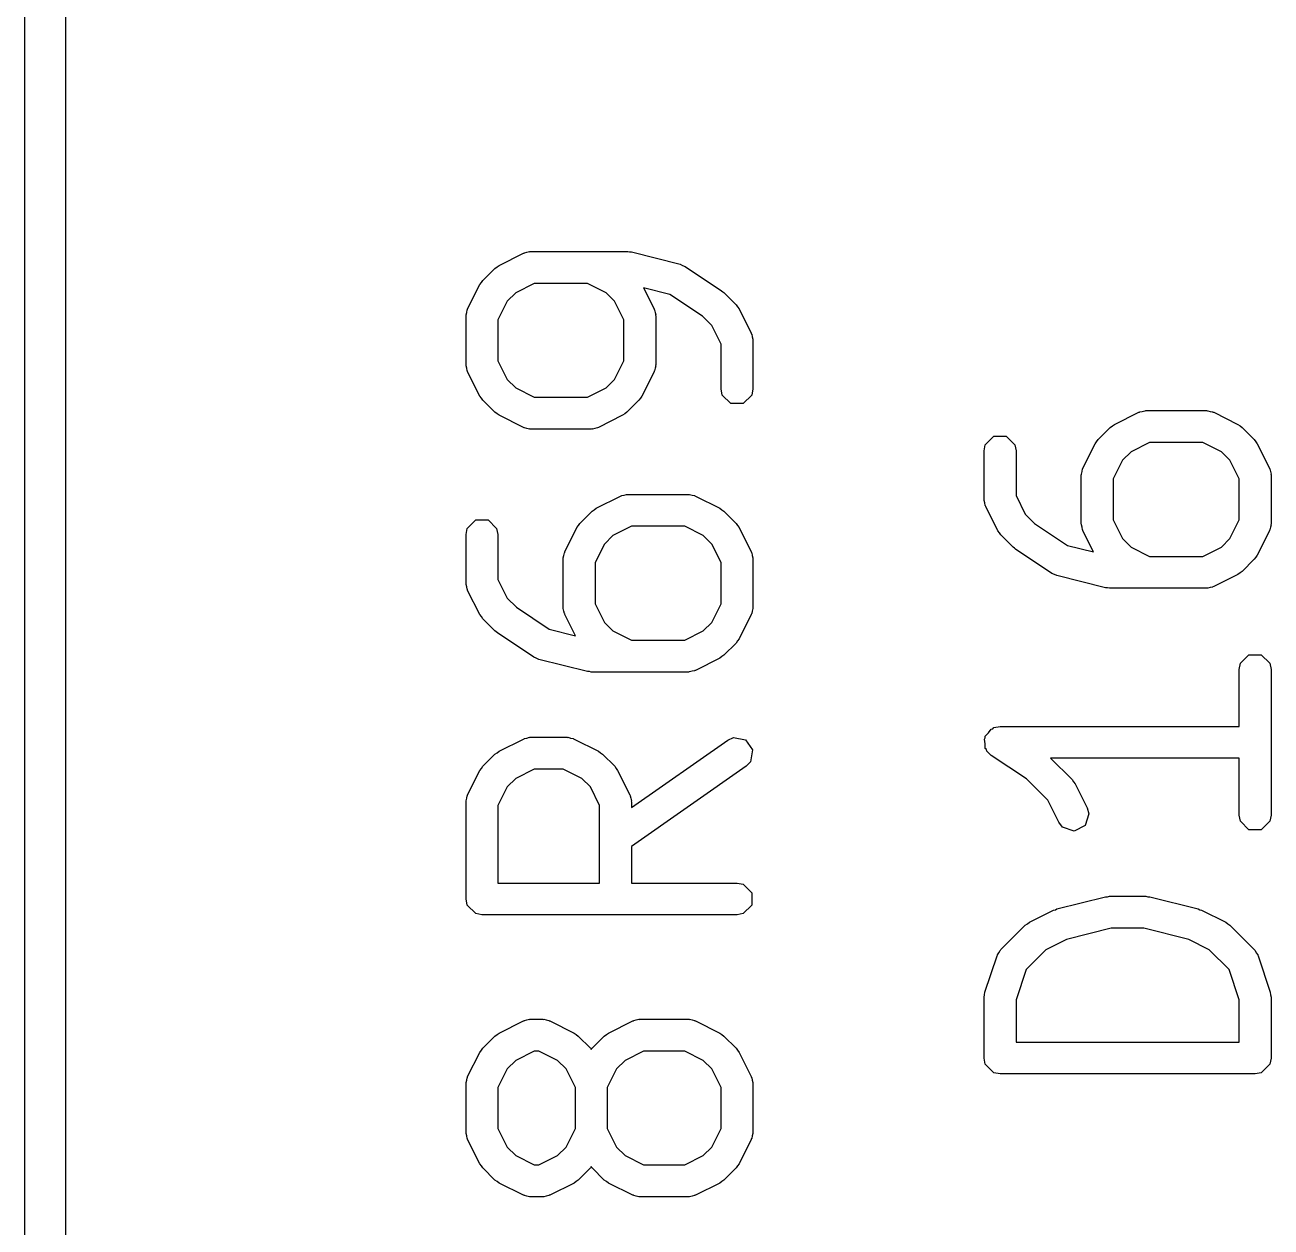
# Model space of a CAD drawing. Header units: inches. Extents: x 0 to 5.35, y 0.16 to 3.26.
# Drawn here: x 4.983 to 5.1368, y 2.3453 to 2.4937 of the extents above; entities that cross this region are included whole.
import ezdxf

# ---------------------------------------------------------------- set-up
doc = ezdxf.new("R2010")
doc.units = ezdxf.units.IN
doc.header["$MEASUREMENT"] = 0
doc.layers.add('BLACK', color=250, linetype='CONTINUOUS')

msp = doc.modelspace()

# ---------------------------------------------------------------- linework, layer by layer
at = {"layer": 'BLACK', "linetype": 'CONTINUOUS'}
for p, q in [((4.98797, 3.21953), (4.98797, 0.16047)), ((4.98297, 0.16297), (4.98297, 3.21703)), ((5.04152, 2.46404), (5.04452, 2.46554)), ((5.04452, 2.46554), (5.04462, 2.46556)), ((5.04462, 2.46556), (5.04465, 2.46559)), ((5.04465, 2.46559), (5.04496, 2.46566)), ((5.04496, 2.46566), (5.04526, 2.46574)), ((5.04526, 2.46574), (5.04531, 2.46573)), ((5.04531, 2.46573), (5.0454, 2.46574)), ((5.0454, 2.46574), (5.0574, 2.46574)), ((5.0574, 2.46574), (5.05764, 2.4657)), ((5.05764, 2.4657), (5.05788, 2.46569)), ((5.05788, 2.46569), (5.06388, 2.46419)), ((5.03951, 2.46217), (5.04101, 2.46367)), ((5.04101, 2.46367), (5.04128, 2.46384)), ((5.04128, 2.46384), (5.04152, 2.46404)), ((5.06388, 2.46419), (5.06418, 2.46404)), ((5.06418, 2.46404), (5.06449, 2.46391)), ((5.06449, 2.46391), (5.06899, 2.46091)), ((5.03934, 2.46191), (5.03951, 2.46217)), ((5.03764, 2.45866), (5.03914, 2.46166)), ((5.03914, 2.46166), (5.03934, 2.46191)), ((5.04357, 2.46066), (5.04252, 2.45961)), ((5.04587, 2.46181), (5.04357, 2.46066)), ((5.05244, 2.46181), (5.04587, 2.46181)), ((5.05474, 2.46066), (5.05244, 2.46181)), ((5.05579, 2.45961), (5.05474, 2.46066)), ((5.06259, 2.46045), (5.05936, 2.46126)), ((5.05936, 2.46126), (5.06066, 2.45866)), ((5.06665, 2.45775), (5.06259, 2.46045)), ((5.06899, 2.46091), (5.06913, 2.46078)), ((5.06913, 2.46078), (5.06929, 2.46067)), ((5.06929, 2.46067), (5.07079, 2.45917)), ((5.04252, 2.45961), (5.04137, 2.45731)), ((5.05693, 2.45731), (5.05579, 2.45961)), ((5.07079, 2.45917), (5.07097, 2.45891)), ((5.07097, 2.45891), (5.07116, 2.45866)), ((5.03744, 2.45792), (5.03753, 2.45822)), ((5.03746, 2.45787), (5.03744, 2.45792)), ((5.03744, 2.45778), (5.03746, 2.45787)), ((5.03744, 2.45178), (5.03744, 2.45778)), ((5.03753, 2.45822), (5.03759, 2.45853)), ((5.03759, 2.45853), (5.03762, 2.45856)), ((5.03762, 2.45856), (5.03764, 2.45866)), ((5.06066, 2.45866), (5.06069, 2.45856)), ((5.06069, 2.45856), (5.06072, 2.45853)), ((5.06072, 2.45853), (5.06078, 2.45822)), ((5.06078, 2.45822), (5.06087, 2.45792)), ((5.06087, 2.45792), (5.06085, 2.45787)), ((5.06085, 2.45787), (5.06087, 2.45778)), ((5.06087, 2.45778), (5.06087, 2.45178)), ((5.06778, 2.45661), (5.06665, 2.45775)), ((5.07116, 2.45866), (5.07266, 2.45566)), ((5.04137, 2.45731), (5.04137, 2.45224)), ((5.05693, 2.45224), (5.05693, 2.45731)), ((5.06893, 2.45431), (5.06778, 2.45661)), ((5.06893, 2.44878), (5.06893, 2.45431)), ((5.07266, 2.45566), (5.07269, 2.45556)), ((5.07269, 2.45556), (5.07272, 2.45553)), ((5.07272, 2.45553), (5.07278, 2.45522)), ((5.07278, 2.45522), (5.07286, 2.45492)), ((5.07286, 2.45492), (5.07285, 2.45487)), ((5.07285, 2.45487), (5.07287, 2.45478)), ((5.07287, 2.45478), (5.07287, 2.44878)), ((5.03746, 2.45168), (5.03744, 2.45178)), ((5.03744, 2.45164), (5.03746, 2.45168)), ((5.03753, 2.45133), (5.03744, 2.45164)), ((5.03759, 2.45102), (5.03753, 2.45133)), ((5.04137, 2.45224), (5.04252, 2.44994)), ((5.05579, 2.44994), (5.05693, 2.45224)), ((5.06078, 2.45133), (5.06072, 2.45102)), ((5.06087, 2.45164), (5.06078, 2.45133)), ((5.06087, 2.45178), (5.06085, 2.45168)), ((5.06085, 2.45168), (5.06087, 2.45164)), ((5.03762, 2.45099), (5.03759, 2.45102)), ((5.03764, 2.4509), (5.03762, 2.45099)), ((5.03914, 2.4479), (5.03764, 2.4509)), ((5.04252, 2.44994), (5.04357, 2.4489)), ((5.05474, 2.4489), (5.05579, 2.44994)), ((5.06066, 2.4509), (5.05916, 2.4479)), ((5.06069, 2.45099), (5.06066, 2.4509)), ((5.06072, 2.45102), (5.06069, 2.45099)), ((5.04357, 2.4489), (5.04587, 2.44775)), ((5.05244, 2.44775), (5.05474, 2.4489)), ((5.06908, 2.44802), (5.06893, 2.44878)), ((5.07287, 2.44878), (5.07272, 2.44802)), ((5.03934, 2.44765), (5.03914, 2.4479)), ((5.03951, 2.44739), (5.03934, 2.44765)), ((5.04101, 2.44589), (5.03951, 2.44739)), ((5.04587, 2.44775), (5.05244, 2.44775)), ((5.05879, 2.44739), (5.0573, 2.44589)), ((5.05897, 2.44765), (5.05879, 2.44739)), ((5.05916, 2.4479), (5.05897, 2.44765)), ((5.07015, 2.44696), (5.06908, 2.44802)), ((5.07165, 2.44696), (5.07015, 2.44696)), ((5.07272, 2.44802), (5.07165, 2.44696)), ((5.04128, 2.44571), (5.04101, 2.44589)), ((5.04152, 2.44552), (5.04128, 2.44571)), ((5.04452, 2.44402), (5.04152, 2.44552)), ((5.05678, 2.44552), (5.05378, 2.44402)), ((5.05703, 2.44571), (5.05678, 2.44552)), ((5.0573, 2.44589), (5.05703, 2.44571)), ((5.1175, 2.44439), (5.1205, 2.44589)), ((5.1205, 2.44589), (5.12059, 2.44592)), ((5.12059, 2.44592), (5.12063, 2.44595)), ((5.12063, 2.44595), (5.12094, 2.44601)), ((5.12094, 2.44601), (5.12124, 2.44609)), ((5.12124, 2.44609), (5.12128, 2.44608)), ((5.12128, 2.44608), (5.12138, 2.4461)), ((5.12138, 2.4461), (5.12888, 2.4461)), ((5.12888, 2.4461), (5.12898, 2.44608)), ((5.12898, 2.44608), (5.12902, 2.44609)), ((5.12902, 2.44609), (5.12932, 2.44601)), ((5.12932, 2.44601), (5.12963, 2.44595)), ((5.12963, 2.44595), (5.12966, 2.44592)), ((5.12966, 2.44592), (5.12976, 2.44589)), ((5.12976, 2.44589), (5.13276, 2.44439)), ((5.04462, 2.44399), (5.04452, 2.44402)), ((5.04465, 2.44396), (5.04462, 2.44399)), ((5.04496, 2.4439), (5.04465, 2.44396)), ((5.04526, 2.44381), (5.04496, 2.4439)), ((5.04531, 2.44383), (5.04526, 2.44381)), ((5.0454, 2.44381), (5.04531, 2.44383)), ((5.0529, 2.44381), (5.0454, 2.44381)), ((5.053, 2.44383), (5.0529, 2.44381)), ((5.05304, 2.44381), (5.053, 2.44383)), ((5.05335, 2.4439), (5.05304, 2.44381)), ((5.05366, 2.44396), (5.05335, 2.4439)), ((5.05369, 2.44399), (5.05366, 2.44396)), ((5.05378, 2.44402), (5.05369, 2.44399)), ((5.11549, 2.44252), (5.11699, 2.44402)), ((5.11699, 2.44402), (5.11725, 2.4442)), ((5.11725, 2.4442), (5.1175, 2.44439)), ((5.13276, 2.44439), (5.13301, 2.4442)), ((5.13301, 2.4442), (5.13327, 2.44402)), ((5.13327, 2.44402), (5.13477, 2.44252)), ((5.10156, 2.44188), (5.10263, 2.44295)), ((5.10263, 2.44295), (5.10414, 2.44295)), ((5.10414, 2.44295), (5.1052, 2.44188)), ((5.11362, 2.43901), (5.11512, 2.44201)), ((5.11512, 2.44201), (5.11531, 2.44226)), ((5.11531, 2.44226), (5.11549, 2.44252)), ((5.12184, 2.44216), (5.11955, 2.44101)), ((5.12841, 2.44216), (5.12184, 2.44216)), ((5.13071, 2.44101), (5.12841, 2.44216)), ((5.13477, 2.44252), (5.13495, 2.44226)), ((5.13495, 2.44226), (5.13514, 2.44201)), ((5.13514, 2.44201), (5.13664, 2.43901)), ((5.10141, 2.44113), (5.10156, 2.44188)), ((5.10141, 2.43513), (5.10141, 2.44113)), ((5.1052, 2.44188), (5.10535, 2.44113)), ((5.10535, 2.44113), (5.10535, 2.4356)), ((5.11955, 2.44101), (5.1185, 2.43997)), ((5.13176, 2.43997), (5.13071, 2.44101)), ((5.11356, 2.43889), (5.11359, 2.43892)), ((5.11359, 2.43892), (5.11362, 2.43901)), ((5.1185, 2.43997), (5.11735, 2.43767)), ((5.13291, 2.43767), (5.13176, 2.43997)), ((5.13664, 2.43901), (5.13666, 2.43892)), ((5.13666, 2.43892), (5.1367, 2.43889)), ((5.11341, 2.43813), (5.11343, 2.43823)), ((5.11341, 2.43213), (5.11341, 2.43813)), ((5.11342, 2.43827), (5.1135, 2.43858)), ((5.11343, 2.43823), (5.11342, 2.43827)), ((5.1135, 2.43858), (5.11356, 2.43889)), ((5.11735, 2.43767), (5.11735, 2.4326)), ((5.13291, 2.4326), (5.13291, 2.43767)), ((5.1367, 2.43889), (5.13676, 2.43858)), ((5.13676, 2.43858), (5.13684, 2.43827)), ((5.13684, 2.43827), (5.13683, 2.43823)), ((5.13683, 2.43823), (5.13685, 2.43813)), ((5.13685, 2.43813), (5.13685, 2.43213)), ((5.05352, 2.43404), (5.05652, 2.43554)), ((5.05652, 2.43554), (5.05662, 2.43557)), ((5.05662, 2.43557), (5.05665, 2.4356)), ((5.05665, 2.4356), (5.05696, 2.43566)), ((5.05696, 2.43566), (5.05726, 2.43574)), ((5.05726, 2.43574), (5.05731, 2.43573)), ((5.05731, 2.43573), (5.0574, 2.43575)), ((5.0574, 2.43575), (5.0649, 2.43575)), ((5.0649, 2.43575), (5.065, 2.43573)), ((5.065, 2.43573), (5.06504, 2.43574)), ((5.06504, 2.43574), (5.06535, 2.43566)), ((5.06535, 2.43566), (5.06566, 2.4356)), ((5.06566, 2.4356), (5.06569, 2.43557)), ((5.06569, 2.43557), (5.06578, 2.43554)), ((5.06578, 2.43554), (5.06878, 2.43404)), ((5.10143, 2.43504), (5.10141, 2.43513)), ((5.10142, 2.43499), (5.10143, 2.43504)), ((5.1015, 2.43469), (5.10142, 2.43499)), ((5.10156, 2.43438), (5.1015, 2.43469)), ((5.10159, 2.43435), (5.10156, 2.43438)), ((5.10162, 2.43425), (5.10159, 2.43435)), ((5.10535, 2.4356), (5.1065, 2.4333)), ((5.05151, 2.43217), (5.05301, 2.43367)), ((5.05301, 2.43367), (5.05327, 2.43385)), ((5.05327, 2.43385), (5.05352, 2.43404)), ((5.06878, 2.43404), (5.06903, 2.43385)), ((5.06903, 2.43385), (5.06929, 2.43367)), ((5.06929, 2.43367), (5.07079, 2.43217)), ((5.10312, 2.43125), (5.10162, 2.43425)), ((5.1065, 2.4333), (5.10764, 2.43216)), ((5.03744, 2.43078), (5.03759, 2.43153)), ((5.03759, 2.43153), (5.03865, 2.4326)), ((5.03865, 2.4326), (5.04016, 2.4326)), ((5.04016, 2.4326), (5.04122, 2.43153)), ((5.04122, 2.43153), (5.04137, 2.43078)), ((5.04964, 2.42866), (5.05114, 2.43166)), ((5.05114, 2.43166), (5.05134, 2.43191)), ((5.05134, 2.43191), (5.05151, 2.43217)), ((5.05787, 2.43181), (5.05557, 2.43066)), ((5.06444, 2.43181), (5.05787, 2.43181)), ((5.06674, 2.43066), (5.06444, 2.43181)), ((5.07079, 2.43217), (5.07097, 2.43191)), ((5.07097, 2.43191), (5.07116, 2.43166)), ((5.07116, 2.43166), (5.07266, 2.42866)), ((5.10331, 2.431), (5.10312, 2.43125)), ((5.10764, 2.43216), (5.11169, 2.42946)), ((5.11343, 2.43204), (5.11341, 2.43213)), ((5.11342, 2.43199), (5.11343, 2.43204)), ((5.1135, 2.43169), (5.11342, 2.43199)), ((5.11356, 2.43138), (5.1135, 2.43169)), ((5.11359, 2.43135), (5.11356, 2.43138)), ((5.11362, 2.43125), (5.11359, 2.43135)), ((5.11492, 2.42865), (5.11362, 2.43125)), ((5.11735, 2.4326), (5.1185, 2.4303)), ((5.13176, 2.4303), (5.13291, 2.4326)), ((5.13664, 2.43125), (5.13514, 2.42825)), ((5.13666, 2.43135), (5.13664, 2.43125)), ((5.1367, 2.43138), (5.13666, 2.43135)), ((5.13676, 2.43169), (5.1367, 2.43138)), ((5.13684, 2.43199), (5.13676, 2.43169)), ((5.13685, 2.43213), (5.13683, 2.43204)), ((5.13683, 2.43204), (5.13684, 2.43199)), ((5.03744, 2.42478), (5.03744, 2.43078)), ((5.04137, 2.43078), (5.04137, 2.42525)), ((5.05557, 2.43066), (5.05452, 2.42961)), ((5.06778, 2.42961), (5.06674, 2.43066)), ((5.10349, 2.43074), (5.10331, 2.431)), ((5.10499, 2.42924), (5.10349, 2.43074)), ((5.1185, 2.4303), (5.11955, 2.42925)), ((5.13071, 2.42925), (5.13176, 2.4303)), ((5.04944, 2.42792), (5.04952, 2.42822)), ((5.04952, 2.42822), (5.04959, 2.42853)), ((5.04959, 2.42853), (5.04962, 2.42857)), ((5.04962, 2.42857), (5.04964, 2.42866)), ((5.05452, 2.42961), (5.05337, 2.42732)), ((5.06893, 2.42732), (5.06778, 2.42961)), ((5.07266, 2.42866), (5.07269, 2.42857)), ((5.07269, 2.42857), (5.07272, 2.42853)), ((5.07272, 2.42853), (5.07278, 2.42822)), ((5.07278, 2.42822), (5.07286, 2.42792)), ((5.10515, 2.42913), (5.10499, 2.42924)), ((5.10529, 2.42899), (5.10515, 2.42913)), ((5.10979, 2.426), (5.10529, 2.42899)), ((5.11169, 2.42946), (5.11492, 2.42865)), ((5.11955, 2.42925), (5.12184, 2.4281)), ((5.12841, 2.4281), (5.13071, 2.42925)), ((5.13514, 2.42825), (5.13495, 2.428)), ((5.04945, 2.42788), (5.04944, 2.42792)), ((5.04944, 2.42778), (5.04945, 2.42788)), ((5.04944, 2.42178), (5.04944, 2.42778)), ((5.05337, 2.42732), (5.05337, 2.42225)), ((5.06893, 2.42225), (5.06893, 2.42732)), ((5.07286, 2.42792), (5.07285, 2.42788)), ((5.07285, 2.42788), (5.07287, 2.42778)), ((5.07287, 2.42778), (5.07287, 2.42178)), ((5.12184, 2.4281), (5.12841, 2.4281)), ((5.13477, 2.42774), (5.13327, 2.42624)), ((5.13495, 2.428), (5.13477, 2.42774)), ((5.04137, 2.42525), (5.04252, 2.42295)), ((5.1101, 2.42587), (5.10979, 2.426)), ((5.1104, 2.42572), (5.1101, 2.42587)), ((5.1164, 2.42422), (5.1104, 2.42572)), ((5.13276, 2.42587), (5.12976, 2.42437)), ((5.13301, 2.42607), (5.13276, 2.42587)), ((5.13327, 2.42624), (5.13301, 2.42607)), ((5.03746, 2.42468), (5.03744, 2.42478)), ((5.03744, 2.42464), (5.03746, 2.42468)), ((5.03753, 2.42434), (5.03744, 2.42464)), ((5.03759, 2.42403), (5.03753, 2.42434)), ((5.03762, 2.424), (5.03759, 2.42403)), ((5.03764, 2.4239), (5.03762, 2.424)), ((5.03914, 2.4209), (5.03764, 2.4239)), ((5.11664, 2.42421), (5.1164, 2.42422)), ((5.11688, 2.42416), (5.11664, 2.42421)), ((5.12888, 2.42416), (5.11688, 2.42416)), ((5.12898, 2.42418), (5.12888, 2.42416)), ((5.12902, 2.42417), (5.12898, 2.42418)), ((5.12932, 2.42425), (5.12902, 2.42417)), ((5.12963, 2.42431), (5.12932, 2.42425)), ((5.12966, 2.42435), (5.12963, 2.42431)), ((5.12976, 2.42437), (5.12966, 2.42435)), ((5.04252, 2.42295), (5.04366, 2.42181)), ((5.05337, 2.42225), (5.05452, 2.41995)), ((5.06778, 2.41995), (5.06893, 2.42225)), ((5.03934, 2.42065), (5.03914, 2.4209)), ((5.03951, 2.42039), (5.03934, 2.42065)), ((5.04366, 2.42181), (5.04771, 2.41911)), ((5.04945, 2.42168), (5.04944, 2.42178)), ((5.04944, 2.42164), (5.04945, 2.42168)), ((5.04952, 2.42134), (5.04944, 2.42164)), ((5.04959, 2.42103), (5.04952, 2.42134)), ((5.04962, 2.421), (5.04959, 2.42103)), ((5.04964, 2.4209), (5.04962, 2.421)), ((5.05094, 2.4183), (5.04964, 2.4209)), ((5.07266, 2.4209), (5.07116, 2.4179)), ((5.07269, 2.421), (5.07266, 2.4209)), ((5.07272, 2.42103), (5.07269, 2.421)), ((5.07278, 2.42134), (5.07272, 2.42103)), ((5.07286, 2.42164), (5.07278, 2.42134)), ((5.07287, 2.42178), (5.07285, 2.42168)), ((5.07285, 2.42168), (5.07286, 2.42164)), ((5.04101, 2.41889), (5.03951, 2.42039)), ((5.04771, 2.41911), (5.05094, 2.4183)), ((5.05452, 2.41995), (5.05557, 2.4189)), ((5.05557, 2.4189), (5.05787, 2.41775)), ((5.06444, 2.41775), (5.06674, 2.4189)), ((5.06674, 2.4189), (5.06778, 2.41995)), ((5.04117, 2.41878), (5.04101, 2.41889)), ((5.04131, 2.41864), (5.04117, 2.41878)), ((5.04581, 2.41564), (5.04131, 2.41864)), ((5.05787, 2.41775), (5.06444, 2.41775)), ((5.07079, 2.41739), (5.06929, 2.41589)), ((5.07097, 2.41765), (5.07079, 2.41739)), ((5.07116, 2.4179), (5.07097, 2.41765)), ((5.06929, 2.41589), (5.06903, 2.41571)), ((5.13306, 2.41489), (5.13412, 2.41595)), ((5.13412, 2.41595), (5.13563, 2.41595)), ((5.13563, 2.41595), (5.1367, 2.41489)), ((5.04612, 2.41552), (5.04581, 2.41564)), ((5.04643, 2.41537), (5.04612, 2.41552)), ((5.05243, 2.41387), (5.04643, 2.41537)), ((5.06878, 2.41552), (5.06578, 2.41402)), ((5.06903, 2.41571), (5.06878, 2.41552)), ((5.13291, 2.41413), (5.13306, 2.41489)), ((5.1367, 2.41489), (5.13685, 2.41413)), ((5.05267, 2.41386), (5.05243, 2.41387)), ((5.0529, 2.41381), (5.05267, 2.41386)), ((5.0649, 2.41381), (5.0529, 2.41381)), ((5.065, 2.41383), (5.0649, 2.41381)), ((5.06504, 2.41382), (5.065, 2.41383)), ((5.06535, 2.4139), (5.06504, 2.41382)), ((5.06566, 2.41396), (5.06535, 2.4139)), ((5.06569, 2.414), (5.06566, 2.41396)), ((5.06578, 2.41402), (5.06569, 2.414)), ((5.13291, 2.4071), (5.13291, 2.41413)), ((5.13685, 2.41413), (5.13685, 2.39614)), ((5.10197, 2.40629), (5.10229, 2.40677)), ((5.10229, 2.40677), (5.10249, 2.40681)), ((5.10249, 2.40681), (5.10263, 2.40695)), ((5.10263, 2.40695), (5.10338, 2.4071)), ((5.10338, 2.4071), (5.13291, 2.4071)), ((5.04152, 2.40404), (5.04452, 2.40554)), ((5.04452, 2.40554), (5.04462, 2.40557)), ((5.04462, 2.40557), (5.04465, 2.4056)), ((5.04465, 2.4056), (5.04496, 2.40566)), ((5.04496, 2.40566), (5.04526, 2.40575)), ((5.04526, 2.40575), (5.04531, 2.40573)), ((5.04531, 2.40573), (5.0454, 2.40575)), ((5.0454, 2.40575), (5.0499, 2.40575)), ((5.0499, 2.40575), (5.05, 2.40573)), ((5.05, 2.40573), (5.05004, 2.40575)), ((5.05004, 2.40575), (5.05035, 2.40566)), ((5.05035, 2.40566), (5.05066, 2.4056)), ((5.05066, 2.4056), (5.05069, 2.40557)), ((5.05069, 2.40557), (5.05078, 2.40554)), ((5.05078, 2.40554), (5.05378, 2.40404)), ((5.05787, 2.39707), (5.06977, 2.4054)), ((5.06977, 2.4054), (5.07048, 2.40571)), ((5.07048, 2.40571), (5.07196, 2.40544)), ((5.07196, 2.40544), (5.07282, 2.40421)), ((5.10145, 2.40552), (5.10156, 2.40569)), ((5.10156, 2.40496), (5.10145, 2.40552)), ((5.10156, 2.40589), (5.10197, 2.40629)), ((5.10156, 2.40569), (5.10156, 2.40589)), ((5.03951, 2.40218), (5.04101, 2.40368)), ((5.04101, 2.40368), (5.04128, 2.40385)), ((5.04128, 2.40385), (5.04152, 2.40404)), ((5.05378, 2.40404), (5.05403, 2.40385)), ((5.05403, 2.40385), (5.0543, 2.40368)), ((5.0543, 2.40368), (5.0558, 2.40218)), ((5.07282, 2.40421), (5.07256, 2.40273)), ((5.10156, 2.40438), (5.10156, 2.40496)), ((5.10171, 2.40424), (5.10156, 2.40438)), ((5.10175, 2.40404), (5.10171, 2.40424)), ((5.10229, 2.4035), (5.10175, 2.40404)), ((5.03934, 2.40191), (5.03951, 2.40218)), ((5.0558, 2.40218), (5.05597, 2.40191)), ((5.07203, 2.40217), (5.05787, 2.39226)), ((5.07256, 2.40273), (5.07203, 2.40217)), ((5.10663, 2.40061), (5.10229, 2.4035)), ((5.13291, 2.40317), (5.10963, 2.40317)), ((5.10963, 2.40317), (5.11227, 2.40053)), ((5.13291, 2.39614), (5.13291, 2.40317)), ((5.03764, 2.39866), (5.03914, 2.40166)), ((5.03914, 2.40166), (5.03934, 2.40191)), ((5.04357, 2.40067), (5.04252, 2.39962)), ((5.04587, 2.40182), (5.04357, 2.40067)), ((5.04944, 2.40182), (5.04587, 2.40182)), ((5.05174, 2.40067), (5.04944, 2.40182)), ((5.05279, 2.39962), (5.05174, 2.40067)), ((5.05597, 2.40191), (5.05616, 2.40166)), ((5.05616, 2.40166), (5.05766, 2.39866)), ((5.10926, 2.39797), (5.10663, 2.40061)), ((5.11227, 2.40053), (5.11245, 2.40027)), ((5.04252, 2.39962), (5.04137, 2.39732)), ((5.05393, 2.39732), (5.05279, 2.39962)), ((5.11245, 2.40027), (5.11264, 2.40002)), ((5.11264, 2.40002), (5.11414, 2.39702)), ((5.03744, 2.39792), (5.03753, 2.39823)), ((5.03746, 2.39788), (5.03744, 2.39792)), ((5.03744, 2.39778), (5.03746, 2.39788)), ((5.03744, 2.38579), (5.03744, 2.39778)), ((5.03753, 2.39823), (5.03759, 2.39854)), ((5.03759, 2.39854), (5.03762, 2.39857)), ((5.03762, 2.39857), (5.03764, 2.39866)), ((5.05766, 2.39866), (5.05769, 2.39857)), ((5.05769, 2.39857), (5.05772, 2.39854)), ((5.05772, 2.39854), (5.05778, 2.39823)), ((5.05778, 2.39823), (5.05787, 2.39792)), ((5.05787, 2.39792), (5.05785, 2.39788)), ((5.05785, 2.39788), (5.05787, 2.39778)), ((5.05787, 2.39778), (5.05787, 2.39707)), ((5.11062, 2.39526), (5.10926, 2.39797)), ((5.04137, 2.39732), (5.04137, 2.38775)), ((5.05393, 2.38775), (5.05393, 2.39732)), ((5.11434, 2.39628), (5.11387, 2.39485)), ((5.11414, 2.39702), (5.11434, 2.39628)), ((5.13306, 2.39538), (5.13291, 2.39614)), ((5.13685, 2.39614), (5.1367, 2.39538)), ((5.11109, 2.39465), (5.11062, 2.39526)), ((5.11252, 2.39417), (5.11109, 2.39465)), ((5.11387, 2.39485), (5.11252, 2.39417)), ((5.13412, 2.39432), (5.13306, 2.39538)), ((5.13563, 2.39432), (5.13412, 2.39432)), ((5.1367, 2.39538), (5.13563, 2.39432)), ((5.05787, 2.39226), (5.05787, 2.38775)), ((5.04137, 2.38775), (5.05393, 2.38775)), ((5.05787, 2.38775), (5.0709, 2.38775)), ((5.0709, 2.38775), (5.07165, 2.3876)), ((5.07165, 2.3876), (5.07272, 2.38654)), ((5.03759, 2.38503), (5.03744, 2.38579)), ((5.07272, 2.38654), (5.07272, 2.38503)), ((5.1104, 2.38455), (5.1164, 2.38605)), ((5.1164, 2.38605), (5.11664, 2.38606)), ((5.11664, 2.38606), (5.11688, 2.38611)), ((5.11688, 2.38611), (5.12138, 2.38611)), ((5.12138, 2.38611), (5.12162, 2.38606)), ((5.12162, 2.38606), (5.12186, 2.38605)), ((5.12186, 2.38605), (5.12786, 2.38455)), ((5.03865, 2.38397), (5.03759, 2.38503)), ((5.03941, 2.38382), (5.03865, 2.38397)), ((5.0709, 2.38382), (5.03941, 2.38382)), ((5.07165, 2.38397), (5.0709, 2.38382)), ((5.07272, 2.38503), (5.07165, 2.38397)), ((5.107, 2.3829), (5.11, 2.3844)), ((5.11, 2.3844), (5.11021, 2.38446)), ((5.11021, 2.38446), (5.1104, 2.38455)), ((5.12786, 2.38455), (5.12805, 2.38446)), ((5.12805, 2.38446), (5.12826, 2.3844)), ((5.12826, 2.3844), (5.13126, 2.3829)), ((5.10349, 2.37953), (5.10649, 2.38253)), ((5.10649, 2.38253), (5.10675, 2.38271)), ((5.10675, 2.38271), (5.107, 2.3829)), ((5.11712, 2.38217), (5.11157, 2.38078)), ((5.12114, 2.38217), (5.11712, 2.38217)), ((5.12669, 2.38078), (5.12114, 2.38217)), ((5.13126, 2.3829), (5.13151, 2.38271)), ((5.13151, 2.38271), (5.13177, 2.38253)), ((5.13177, 2.38253), (5.13477, 2.37953)), ((5.11157, 2.38078), (5.10905, 2.37952)), ((5.12921, 2.37952), (5.12669, 2.38078)), ((5.10306, 2.37889), (5.10324, 2.37915)), ((5.10306, 2.37885), (5.10306, 2.37889)), ((5.10324, 2.37915), (5.10339, 2.37943)), ((5.10339, 2.37943), (5.10343, 2.37945)), ((5.10343, 2.37945), (5.10349, 2.37953)), ((5.10905, 2.37952), (5.1066, 2.37708)), ((5.13166, 2.37708), (5.12921, 2.37952)), ((5.13477, 2.37953), (5.13482, 2.37945)), ((5.13482, 2.37945), (5.13487, 2.37943)), ((5.13487, 2.37943), (5.13502, 2.37915)), ((5.13502, 2.37915), (5.1352, 2.37889)), ((5.1352, 2.37889), (5.1352, 2.37885)), ((5.10151, 2.37426), (5.10301, 2.37876)), ((5.10301, 2.37876), (5.10306, 2.37885)), ((5.1352, 2.37885), (5.13525, 2.37876)), ((5.13525, 2.37876), (5.13675, 2.37426)), ((5.1066, 2.37708), (5.10535, 2.37332)), ((5.13291, 2.37332), (5.13166, 2.37708)), ((5.10141, 2.37364), (5.10147, 2.37395)), ((5.10141, 2.36614), (5.10141, 2.37364)), ((5.10147, 2.37395), (5.10151, 2.37426)), ((5.10535, 2.37332), (5.10535, 2.36811)), ((5.13291, 2.36811), (5.13291, 2.37332)), ((5.13675, 2.37426), (5.13678, 2.37395)), ((5.13678, 2.37395), (5.13685, 2.37364)), ((5.13685, 2.37364), (5.13685, 2.36614)), ((5.04152, 2.36922), (5.04452, 2.37072)), ((5.04452, 2.37072), (5.04462, 2.37075)), ((5.04462, 2.37075), (5.04465, 2.37078)), ((5.04465, 2.37078), (5.04496, 2.37084)), ((5.04496, 2.37084), (5.04526, 2.37092)), ((5.04526, 2.37092), (5.04531, 2.37091)), ((5.04531, 2.37091), (5.0454, 2.37093)), ((5.0454, 2.37093), (5.0469, 2.37093)), ((5.0469, 2.37093), (5.047, 2.37091)), ((5.047, 2.37091), (5.04704, 2.37092)), ((5.04704, 2.37092), (5.04735, 2.37084)), ((5.04735, 2.37084), (5.04766, 2.37078)), ((5.04766, 2.37078), (5.04769, 2.37075)), ((5.04769, 2.37075), (5.04778, 2.37072)), ((5.04778, 2.37072), (5.05078, 2.36922)), ((5.05502, 2.36922), (5.05802, 2.37072)), ((5.05802, 2.37072), (5.05812, 2.37075)), ((5.05812, 2.37075), (5.05815, 2.37078)), ((5.05815, 2.37078), (5.05846, 2.37084)), ((5.05846, 2.37084), (5.05876, 2.37092)), ((5.05876, 2.37092), (5.05881, 2.37091)), ((5.05881, 2.37091), (5.0589, 2.37093)), ((5.0589, 2.37093), (5.0649, 2.37093)), ((5.0649, 2.37093), (5.065, 2.37091)), ((5.065, 2.37091), (5.06504, 2.37092)), ((5.06504, 2.37092), (5.06535, 2.37084)), ((5.06535, 2.37084), (5.06566, 2.37078)), ((5.06566, 2.37078), (5.06569, 2.37075)), ((5.06569, 2.37075), (5.06578, 2.37072)), ((5.06578, 2.37072), (5.06878, 2.36922)), ((5.03951, 2.36735), (5.04101, 2.36885)), ((5.04101, 2.36885), (5.04128, 2.36903)), ((5.04128, 2.36903), (5.04152, 2.36922)), ((5.05078, 2.36922), (5.05103, 2.36903)), ((5.05103, 2.36903), (5.0513, 2.36885)), ((5.0513, 2.36885), (5.0528, 2.36735)), ((5.05301, 2.36735), (5.05451, 2.36885)), ((5.05451, 2.36885), (5.05477, 2.36903)), ((5.05477, 2.36903), (5.05502, 2.36922)), ((5.06878, 2.36922), (5.06903, 2.36903)), ((5.06903, 2.36903), (5.06929, 2.36885)), ((5.06929, 2.36885), (5.07079, 2.36735)), ((5.03764, 2.36384), (5.03914, 2.36684)), ((5.03914, 2.36684), (5.03934, 2.36709)), ((5.03934, 2.36709), (5.03951, 2.36735)), ((5.04587, 2.36699), (5.04357, 2.36584)), ((5.04644, 2.36699), (5.04587, 2.36699)), ((5.04874, 2.36584), (5.04644, 2.36699)), ((5.0528, 2.36735), (5.0529, 2.36719)), ((5.0529, 2.36719), (5.05301, 2.36735)), ((5.05937, 2.36699), (5.05707, 2.36584)), ((5.06444, 2.36699), (5.05937, 2.36699)), ((5.06674, 2.36584), (5.06444, 2.36699)), ((5.07079, 2.36735), (5.07097, 2.36709)), ((5.07097, 2.36709), (5.07116, 2.36684)), ((5.07116, 2.36684), (5.07266, 2.36384)), ((5.10535, 2.36811), (5.13291, 2.36811)), ((5.04357, 2.36584), (5.04252, 2.36479)), ((5.04979, 2.36479), (5.04874, 2.36584)), ((5.05707, 2.36584), (5.05602, 2.36479)), ((5.06778, 2.36479), (5.06674, 2.36584)), ((5.10156, 2.36539), (5.10141, 2.36614)), ((5.10263, 2.36432), (5.10156, 2.36539)), ((5.1367, 2.36539), (5.13563, 2.36432)), ((5.13685, 2.36614), (5.1367, 2.36539)), ((5.03753, 2.3634), (5.03759, 2.36371)), ((5.03759, 2.36371), (5.03762, 2.36375)), ((5.03762, 2.36375), (5.03764, 2.36384)), ((5.04252, 2.36479), (5.04137, 2.3625)), ((5.05094, 2.3625), (5.04979, 2.36479)), ((5.05602, 2.36479), (5.05487, 2.3625)), ((5.06893, 2.3625), (5.06778, 2.36479)), ((5.07266, 2.36384), (5.07269, 2.36375)), ((5.07269, 2.36375), (5.07272, 2.36371)), ((5.07272, 2.36371), (5.07278, 2.3634)), ((5.10338, 2.36417), (5.10263, 2.36432)), ((5.13488, 2.36417), (5.10338, 2.36417)), ((5.13563, 2.36432), (5.13488, 2.36417)), ((5.03744, 2.3631), (5.03753, 2.3634)), ((5.03746, 2.36306), (5.03744, 2.3631)), ((5.03744, 2.36296), (5.03746, 2.36306)), ((5.03744, 2.35696), (5.03744, 2.36296)), ((5.04137, 2.3625), (5.04137, 2.35743)), ((5.05094, 2.35743), (5.05094, 2.3625)), ((5.05487, 2.3625), (5.05487, 2.35743)), ((5.06893, 2.35743), (5.06893, 2.3625)), ((5.07278, 2.3634), (5.07286, 2.3631)), ((5.07286, 2.3631), (5.07285, 2.36306)), ((5.07285, 2.36306), (5.07287, 2.36296)), ((5.07287, 2.36296), (5.07287, 2.35696)), ((5.04137, 2.35743), (5.04252, 2.35513)), ((5.04979, 2.35513), (5.05094, 2.35743)), ((5.05487, 2.35743), (5.05602, 2.35513)), ((5.06778, 2.35513), (5.06893, 2.35743)), ((5.03746, 2.35686), (5.03744, 2.35696)), ((5.03744, 2.35682), (5.03746, 2.35686)), ((5.03753, 2.35652), (5.03744, 2.35682)), ((5.03759, 2.35621), (5.03753, 2.35652)), ((5.03762, 2.35618), (5.03759, 2.35621)), ((5.03764, 2.35608), (5.03762, 2.35618)), ((5.03914, 2.35308), (5.03764, 2.35608)), ((5.07266, 2.35608), (5.07116, 2.35308)), ((5.07269, 2.35618), (5.07266, 2.35608)), ((5.07272, 2.35621), (5.07269, 2.35618)), ((5.07278, 2.35652), (5.07272, 2.35621)), ((5.07286, 2.35682), (5.07278, 2.35652)), ((5.07287, 2.35696), (5.07285, 2.35686)), ((5.07285, 2.35686), (5.07286, 2.35682)), ((5.04252, 2.35513), (5.04357, 2.35408)), ((5.04874, 2.35408), (5.04979, 2.35513)), ((5.05602, 2.35513), (5.05707, 2.35408)), ((5.06674, 2.35408), (5.06778, 2.35513)), ((5.03934, 2.35283), (5.03914, 2.35308)), ((5.03951, 2.35257), (5.03934, 2.35283)), ((5.04357, 2.35408), (5.04587, 2.35293)), ((5.04587, 2.35293), (5.04644, 2.35293)), ((5.04644, 2.35293), (5.04874, 2.35408)), ((5.0529, 2.35273), (5.0528, 2.35257)), ((5.05301, 2.35257), (5.0529, 2.35273)), ((5.05707, 2.35408), (5.05937, 2.35293)), ((5.05937, 2.35293), (5.06444, 2.35293)), ((5.06444, 2.35293), (5.06674, 2.35408)), ((5.07097, 2.35283), (5.07079, 2.35257)), ((5.07116, 2.35308), (5.07097, 2.35283)), ((5.04101, 2.35107), (5.03951, 2.35257)), ((5.0528, 2.35257), (5.0513, 2.35107)), ((5.05451, 2.35107), (5.05301, 2.35257)), ((5.07079, 2.35257), (5.06929, 2.35107)), ((5.04128, 2.35089), (5.04101, 2.35107)), ((5.04152, 2.3507), (5.04128, 2.35089)), ((5.04452, 2.3492), (5.04152, 2.3507)), ((5.05078, 2.3507), (5.04778, 2.3492)), ((5.05103, 2.35089), (5.05078, 2.3507)), ((5.0513, 2.35107), (5.05103, 2.35089)), ((5.05477, 2.35089), (5.05451, 2.35107)), ((5.05502, 2.3507), (5.05477, 2.35089)), ((5.05802, 2.3492), (5.05502, 2.3507)), ((5.06878, 2.3507), (5.06578, 2.3492)), ((5.06903, 2.35089), (5.06878, 2.3507)), ((5.06929, 2.35107), (5.06903, 2.35089)), ((5.04462, 2.34918), (5.04452, 2.3492)), ((5.04465, 2.34914), (5.04462, 2.34918)), ((5.04496, 2.34908), (5.04465, 2.34914)), ((5.04526, 2.349), (5.04496, 2.34908)), ((5.04531, 2.34901), (5.04526, 2.349)), ((5.0454, 2.34899), (5.04531, 2.34901)), ((5.0469, 2.34899), (5.0454, 2.34899)), ((5.047, 2.34901), (5.0469, 2.34899)), ((5.04704, 2.349), (5.047, 2.34901)), ((5.04735, 2.34908), (5.04704, 2.349)), ((5.04766, 2.34914), (5.04735, 2.34908)), ((5.04769, 2.34918), (5.04766, 2.34914)), ((5.04778, 2.3492), (5.04769, 2.34918)), ((5.05812, 2.34918), (5.05802, 2.3492)), ((5.05815, 2.34914), (5.05812, 2.34918)), ((5.05846, 2.34908), (5.05815, 2.34914)), ((5.05876, 2.349), (5.05846, 2.34908)), ((5.05881, 2.34901), (5.05876, 2.349)), ((5.0589, 2.34899), (5.05881, 2.34901)), ((5.0649, 2.34899), (5.0589, 2.34899)), ((5.065, 2.34901), (5.0649, 2.34899)), ((5.06504, 2.349), (5.065, 2.34901)), ((5.06535, 2.34908), (5.06504, 2.349)), ((5.06566, 2.34914), (5.06535, 2.34908)), ((5.06569, 2.34918), (5.06566, 2.34914)), ((5.06578, 2.3492), (5.06569, 2.34918))]:
    msp.add_line(p, q, dxfattribs=at)

doc.saveas('drawing.dxf')
